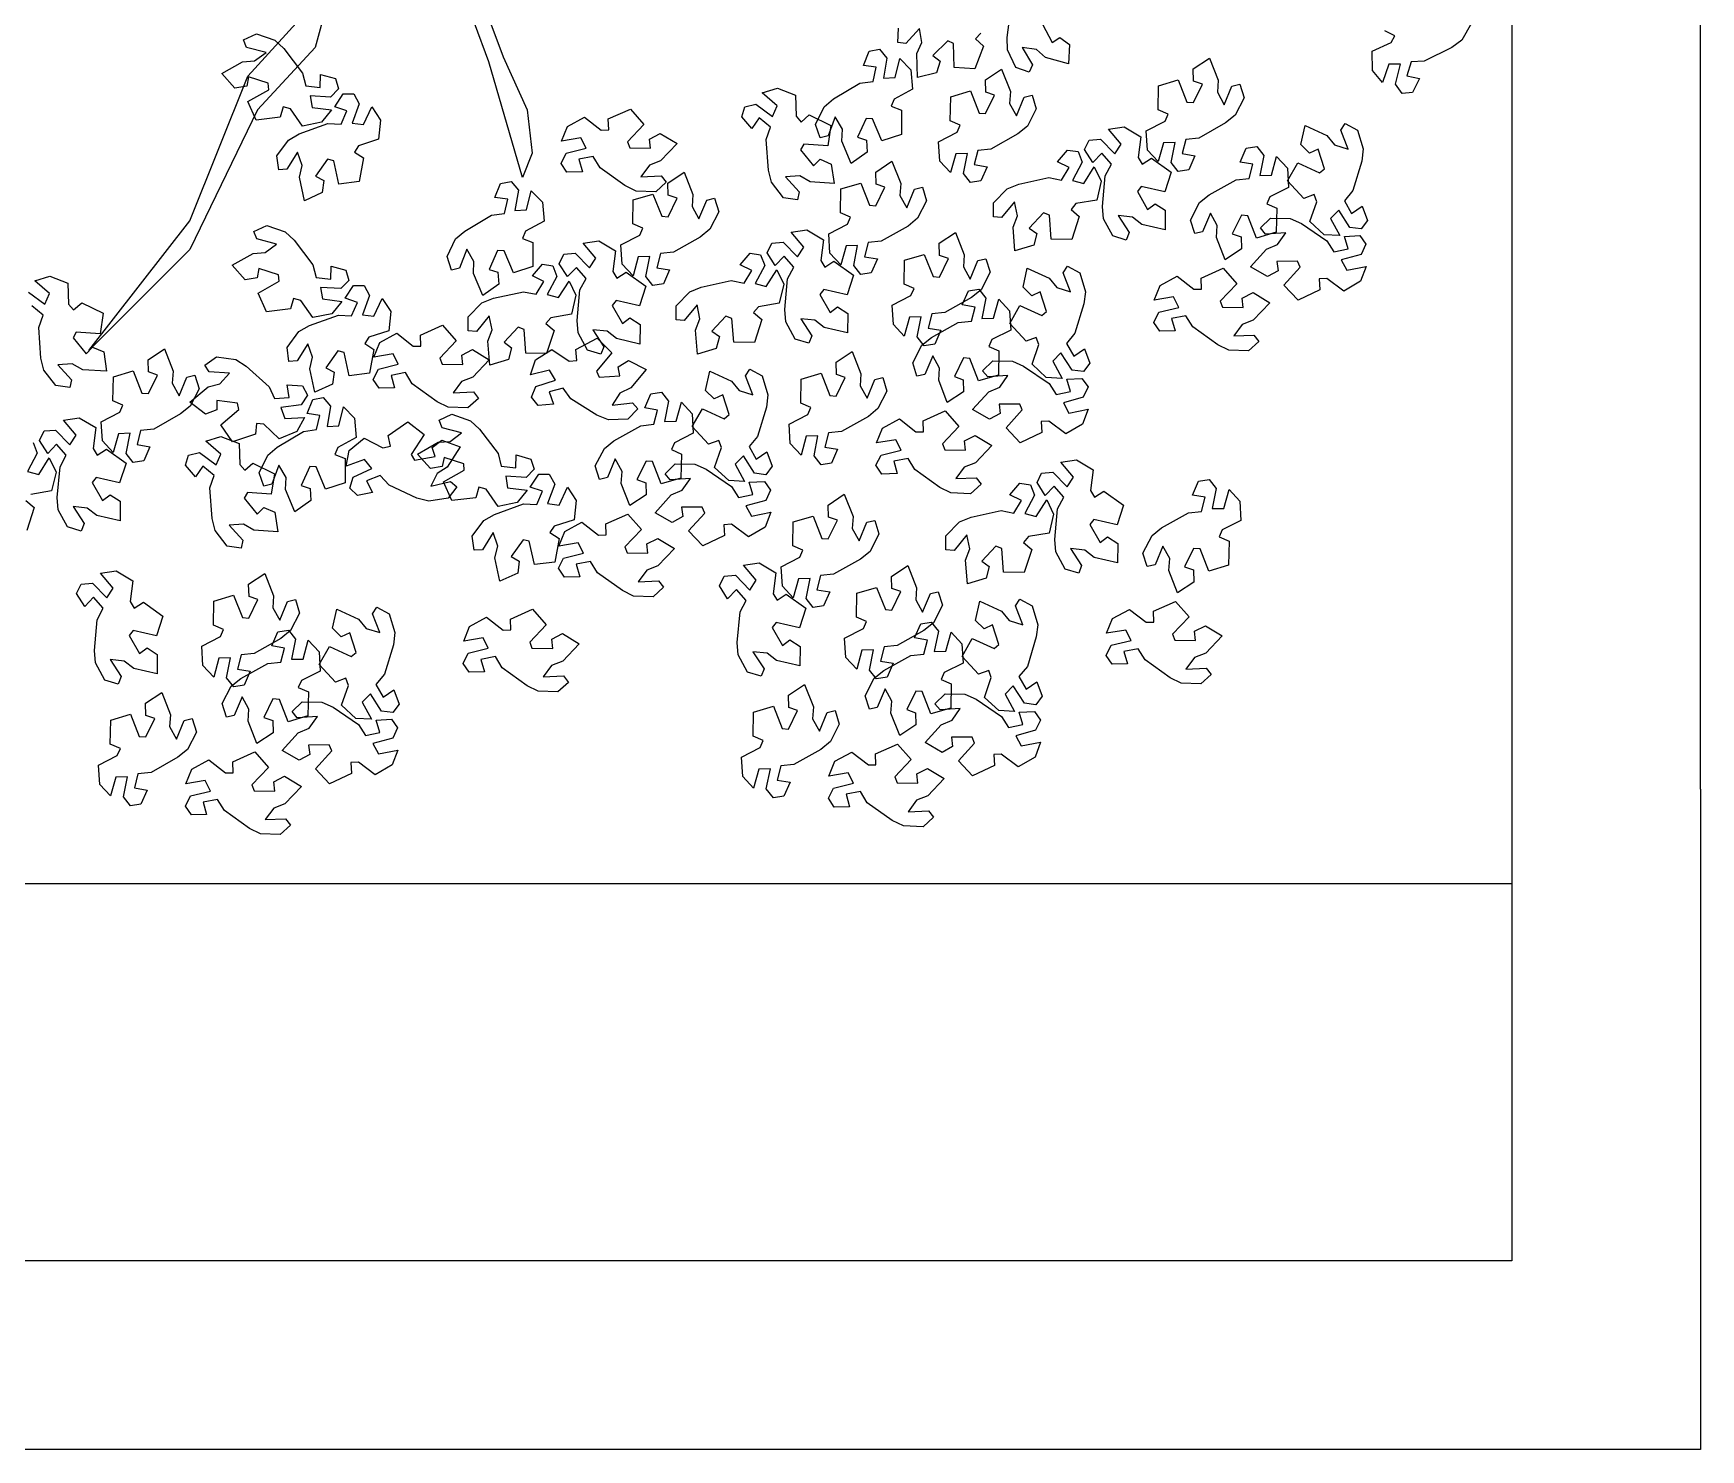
# Model space of a CAD drawing. Header units: millimetres. Extents: x 2004 to 9033, y -135 to 5682.
# Drawn here: x 3002.3 to 3267.3, y 4477.3 to 4702.5 of the extents above; entities that cross this region are included whole.
import ezdxf

# ---------------------------------------------------------------- set-up
doc = ezdxf.new("R2010")
doc.units = ezdxf.units.MM
doc.layers.add('alberi', color=74, linetype='Continuous')

msp = doc.modelspace()

# ---------------------------------------------------------------- linework, layer by layer
for p, q in [((3237.34, 4882.31), (3237.34, 4582.31)), ((3267.34, 4582.31), (3267.34, 4882.31)), ((2887.34, 4567.31), (3237.34, 4567.31))]:
    msp.add_line(p, q)
for points in [[(3237.34, 4582.31), (3237.34, 4507.31), (2887.34, 4507.31), (2887.34, 4882.31)], [(3267.34, 4582.31), (3267.34, 4477.31), (2857.34, 4477.31), (2857.34, 4567.31)]]:
    msp.add_lwpolyline(points)
at = {"layer": 'alberi', "color": 42}
for points in [[(3052.46, 4720.2), (3047.09, 4700.29), (3037.9, 4690.34), (3027.17, 4668.14), (3011.08, 4652.07), (3027.17, 4672.73), (3036.37, 4695.7), (3044.03, 4704.12), (3047.09, 4713.31)], [(3067.78, 4718.67), (3074.67, 4704.89), (3076.97, 4698.76), (3080.8, 4690.34), (3081.57, 4683.45), (3080.04, 4679.62), (3074.67, 4698), (3072.38, 4704.12), (3064.71, 4712.54), (3062.42, 4717.9)]]:
    msp.add_lwpolyline(points, dxfattribs=at)
at = {"layer": 'alberi'}
for points in [[(3162.73, 4703.98), (3164.22, 4701.04), (3165.45, 4701.87), (3167.02, 4700.76), (3166.83, 4697.65), (3163.17, 4698.69), (3161.73, 4699.96), (3159.49, 4700.29), (3161.11, 4697.51), (3160.59, 4696.33), (3158.47, 4697.1), (3157.12, 4699.92), (3157.07, 4701.88), (3157.74, 4706.72)], [(3152.89, 4702.53), (3152.05, 4701.65), (3153.32, 4700.46), (3153.32, 4700.46), (3151.95, 4696.89), (3148.68, 4697.09), (3148.58, 4700.89), (3147.64, 4701.31), (3145.28, 4699.02), (3146.44, 4698.09), (3145.84, 4696.26), (3142.82, 4695.51), (3142.73, 4699.32), (3143.5, 4701.06), (3143.15, 4703.31), (3140.98, 4700.93), (3139.7, 4701.08), (3139.81, 4703.33)], [(3230.91, 4704.13), (3229.35, 4701.43), (3227.76, 4700.28), (3223.39, 4698.1), (3221.3, 4697.98), (3220.62, 4695.75), (3222.63, 4695.32), (3221.54, 4693.14), (3219.87, 4692.96), (3218.81, 4694.43), (3218.81, 4694.43), (3219.6, 4697.6), (3217.75, 4697.64), (3216.78, 4694.68), (3215.15, 4696.6), (3215.11, 4699.69), (3218.16, 4701.05), (3218.71, 4702.14), (3217.15, 4702.9)], [(3001.48, 4661.37), (3004.11, 4659.43), (3004.85, 4661.13), (3002.48, 4663.16), (3004.88, 4663.93), (3007.75, 4662.79), (3007.85, 4659.45), (3008.65, 4658.54), (3009.95, 4659.69), (3009.95, 4659.69), (3013.38, 4658), (3012.88, 4654.76), (3009.08, 4655.01), (3008.58, 4654.11), (3010.65, 4651.55), (3011.68, 4652.62), (3013.45, 4651.86), (3013.92, 4648.78), (3010.12, 4649.03), (3008.45, 4649.97), (3006.18, 4649.83), (3008.35, 4647.44), (3008.08, 4646.18), (3005.85, 4646.5), (3003.95, 4648.97), (3003.48, 4650.87), (3003.13, 4655.74), (3003.81, 4657.72), (3002.01, 4659.2)], [(3002.22, 4637.44), (3002.88, 4635.75), (3002.88, 4635.75), (3001.33, 4632.87), (3003.12, 4632.38), (3004.79, 4635.01), (3005.89, 4632.75), (3005.17, 4629.75), (3001.88, 4629.18)], [(3001.09, 4628.25), (3002.41, 4627.13), (3002.41, 4627.13), (3001.23, 4623.49)]]:
    msp.add_lwpolyline(points, dxfattribs=at)
for points in [[(3037.72, 4702.45), (3040.67, 4701.43), (3042.1, 4700.09), (3045.06, 4696.2), (3045.57, 4694.17), (3047.89, 4693.92), (3047.94, 4695.98), (3050.28, 4695.32), (3050.78, 4693.71), (3049.53, 4692.39), (3049.53, 4692.39), (3046.26, 4692.58), (3046.58, 4690.75), (3049.67, 4690.35), (3048.08, 4688.39), (3045.06, 4687.78), (3043.15, 4690.52), (3041.98, 4690.85), (3041.52, 4689.17), (3041.52, 4689.17), (3037.71, 4688.71), (3036.36, 4691.69), (3039.68, 4693.56), (3039.61, 4694.58), (3036.47, 4695.59), (3036.19, 4694.14), (3034.3, 4693.81), (3032.23, 4696.13), (3035.54, 4697.99), (3037.45, 4698.13), (3039.27, 4699.48), (3036.15, 4700.29), (3035.68, 4701.49)], [(3126.64, 4688.02), (3127.99, 4690.83), (3129.48, 4692.1), (3133.69, 4694.6), (3135.76, 4694.88), (3136.27, 4697.15), (3134.23, 4697.43), (3135.15, 4699.68), (3136.81, 4699.99), (3137.97, 4698.6), (3137.97, 4698.6), (3137.42, 4695.38), (3139.27, 4695.48), (3140.02, 4698.51), (3141.78, 4696.71), (3142.06, 4693.64), (3139.11, 4692.05), (3138.65, 4690.92), (3140.27, 4690.28), (3140.27, 4690.28), (3140.3, 4686.45), (3137.18, 4685.44), (3135.7, 4688.95), (3134.67, 4689), (3133.31, 4686), (3134.73, 4685.55), (3134.84, 4683.63), (3132.3, 4681.84), (3130.82, 4685.35), (3130.91, 4687.26), (3129.76, 4689.22), (3128.61, 4686.21), (3127.36, 4685.88)], [(3194.76, 4692.28), (3193.33, 4689.5), (3191.81, 4688.27), (3187.55, 4685.87), (3185.47, 4685.65), (3184.9, 4683.39), (3186.93, 4683.06), (3185.95, 4680.83), (3184.29, 4680.56), (3183.16, 4681.98), (3183.16, 4681.98), (3183.8, 4685.19), (3181.95, 4685.13), (3181.12, 4682.12), (3179.4, 4683.96), (3179.21, 4687.04), (3182.19, 4688.56), (3182.67, 4689.67), (3181.08, 4690.36), (3181.08, 4690.36), (3181.14, 4694.19), (3184.28, 4695.11), (3185.68, 4691.57), (3186.7, 4691.5), (3188.14, 4694.46), (3186.73, 4694.94), (3186.66, 4696.87), (3189.25, 4698.6), (3190.64, 4695.05), (3190.51, 4693.15), (3191.6, 4691.16), (3192.83, 4694.14), (3194.09, 4694.43)], [(3161.72, 4690.53), (3160.3, 4687.75), (3158.78, 4686.52), (3154.51, 4684.12), (3152.44, 4683.89), (3151.86, 4681.64), (3153.89, 4681.3), (3152.92, 4679.07), (3151.26, 4678.81), (3150.13, 4680.23), (3150.13, 4680.23), (3150.76, 4683.44), (3148.91, 4683.38), (3148.08, 4680.37), (3146.37, 4682.21), (3146.17, 4685.29), (3149.15, 4686.81), (3149.64, 4687.92), (3148.04, 4688.61), (3148.04, 4688.61), (3148.11, 4692.43), (3151.25, 4693.36), (3152.64, 4689.82), (3153.66, 4689.75), (3155.1, 4692.71), (3153.7, 4693.19), (3153.63, 4695.11), (3156.21, 4696.84), (3157.61, 4693.3), (3157.47, 4691.39), (3158.57, 4689.4), (3159.8, 4692.38), (3161.05, 4692.68)], [(3040.96, 4683.05), (3042.81, 4685.55), (3044.52, 4686.52), (3049.11, 4688.19), (3051.2, 4688.07), (3052.13, 4690.21), (3050.18, 4690.86), (3051.51, 4692.91), (3053.2, 4692.9), (3054.08, 4691.31), (3054.08, 4691.31), (3052.93, 4688.25), (3054.76, 4688.01), (3056.07, 4690.84), (3057.46, 4688.74), (3057.15, 4685.67), (3053.97, 4684.66), (3053.3, 4683.64), (3054.77, 4682.71), (3054.77, 4682.71), (3054.08, 4678.94), (3050.83, 4678.54), (3050.03, 4682.26), (3049.03, 4682.5), (3047.13, 4679.81), (3048.44, 4679.11), (3048.19, 4677.2), (3045.36, 4675.91), (3044.56, 4679.64), (3045.01, 4681.5), (3044.25, 4683.64), (3042.55, 4680.9), (3041.27, 4680.81)], [(3121.52, 4676.37), (3119.62, 4678.84), (3119.15, 4680.75), (3118.8, 4685.62), (3119.48, 4687.6), (3117.68, 4689.08), (3116.52, 4687.38), (3114.92, 4689.22), (3115.38, 4690.83), (3117.15, 4691.25), (3117.15, 4691.25), (3119.78, 4689.31), (3120.52, 4691.01), (3118.15, 4693.04), (3120.55, 4693.81), (3123.42, 4692.67), (3123.52, 4689.33), (3124.32, 4688.41), (3125.62, 4689.57), (3125.62, 4689.57), (3129.06, 4687.87), (3128.56, 4684.64), (3124.75, 4684.89), (3124.25, 4683.99), (3126.32, 4681.43), (3127.36, 4682.49), (3129.12, 4681.74), (3129.59, 4678.66), (3125.79, 4678.91), (3124.12, 4679.85), (3121.86, 4679.7), (3124.02, 4677.32), (3123.76, 4676.06)], [(3101.21, 4677.33), (3098.1, 4677.44), (3096.33, 4678.3), (3092.36, 4681.15), (3091.28, 4682.93), (3088.99, 4682.5), (3089.55, 4680.52), (3087.11, 4680.46), (3086.17, 4681.85), (3086.98, 4683.47), (3086.98, 4683.47), (3090.15, 4684.26), (3089.31, 4685.91), (3086.24, 4685.39), (3087.18, 4687.72), (3089.89, 4689.2), (3092.52, 4687.14), (3093.74, 4687.17), (3093.68, 4688.91), (3093.68, 4688.91), (3097.18, 4690.47), (3099.35, 4688.02), (3096.73, 4685.25), (3097.1, 4684.3), (3100.39, 4684.25), (3100.23, 4685.72), (3101.94, 4686.6), (3104.61, 4684.99), (3101.99, 4682.23), (3100.2, 4681.54), (3098.86, 4679.71), (3102.08, 4679.86), (3102.88, 4678.84)], [(3173.87, 4670.3), (3172.39, 4673.04), (3172.23, 4675), (3172.67, 4679.87), (3173.66, 4681.71), (3172.12, 4683.46), (3170.69, 4681.97), (3169.41, 4684.04), (3170.13, 4685.56), (3171.94, 4685.69), (3171.94, 4685.69), (3174.23, 4683.35), (3175.22, 4684.91), (3173.21, 4687.29), (3175.7, 4687.67), (3178.35, 4686.09), (3177.92, 4682.77), (3178.56, 4681.74), (3180.03, 4682.67), (3180.03, 4682.67), (3183.15, 4680.45), (3182.14, 4677.33), (3178.42, 4678.19), (3177.79, 4677.38), (3179.42, 4674.52), (3180.61, 4675.41), (3182.23, 4674.38), (3182.2, 4671.27), (3178.49, 4672.12), (3176.99, 4673.31), (3174.73, 4673.54), (3176.49, 4670.84), (3176.03, 4669.63)], [(3212.81, 4687.12), (3213.7, 4684.14), (3213.46, 4682.19), (3212.04, 4677.51), (3210.7, 4675.91), (3211.85, 4673.88), (3213.54, 4675.05), (3214.38, 4672.77), (3213.37, 4671.42), (3211.57, 4671.67), (3211.57, 4671.67), (3209.8, 4674.42), (3208.51, 4673.1), (3209.99, 4670.35), (3207.48, 4670.5), (3205.21, 4672.58), (3206.31, 4675.74), (3205.89, 4676.88), (3204.26, 4676.27), (3204.26, 4676.27), (3201.66, 4679.08), (3203.28, 4681.92), (3206.74, 4680.33), (3207.53, 4680.99), (3206.52, 4684.12), (3205.17, 4683.49), (3203.79, 4684.83), (3204.46, 4687.87), (3207.91, 4686.28), (3209.14, 4684.81), (3211.31, 4684.13), (3210.13, 4687.13), (3210.83, 4688.21)], [(3154.92, 4675.58), (3157.1, 4677.82), (3158.92, 4678.55), (3163.69, 4679.59), (3165.75, 4679.19), (3166.96, 4681.18), (3165.11, 4682.1), (3166.7, 4683.94), (3168.37, 4683.71), (3169.03, 4682.02), (3169.03, 4682.02), (3167.48, 4679.14), (3169.27, 4678.65), (3170.94, 4681.28), (3172.04, 4679.02), (3171.32, 4676.02), (3168.03, 4675.44), (3167.24, 4674.52), (3168.56, 4673.4), (3168.56, 4673.4), (3167.37, 4669.76), (3164.1, 4669.79), (3163.81, 4673.59), (3162.85, 4673.96), (3160.61, 4671.55), (3161.81, 4670.68), (3161.31, 4668.82), (3158.33, 4667.92), (3158.04, 4671.72), (3158.73, 4673.5), (3158.27, 4675.73), (3156.21, 4673.24), (3154.93, 4673.33)], [(3186.26, 4672.84), (3187.69, 4675.61), (3189.22, 4676.84), (3193.49, 4679.22), (3195.56, 4679.44), (3196.14, 4681.7), (3194.11, 4682.03), (3195.1, 4684.26), (3196.76, 4684.52), (3197.89, 4683.1), (3197.89, 4683.1), (3197.24, 4679.89), (3199.09, 4679.95), (3199.93, 4682.95), (3201.64, 4681.1), (3201.82, 4678.02), (3198.84, 4676.52), (3198.35, 4675.41), (3199.94, 4674.71), (3199.94, 4674.71), (3199.86, 4670.88), (3196.72, 4669.97), (3195.34, 4673.52), (3194.32, 4673.59), (3192.87, 4670.63), (3194.27, 4670.15), (3194.33, 4668.23), (3191.74, 4666.5), (3190.36, 4670.05), (3190.5, 4671.96), (3189.41, 4673.95), (3188.17, 4670.98), (3186.92, 4670.69)], [(3144.28, 4675.89), (3142.86, 4673.11), (3141.33, 4671.88), (3137.07, 4669.48), (3135, 4669.26), (3134.42, 4667), (3136.45, 4666.67), (3135.48, 4664.43), (3133.82, 4664.17), (3132.69, 4665.59), (3132.69, 4665.59), (3133.32, 4668.8), (3131.47, 4668.74), (3130.64, 4665.73), (3128.92, 4667.57), (3128.73, 4670.65), (3131.71, 4672.17), (3132.2, 4673.28), (3130.6, 4673.97), (3130.6, 4673.97), (3130.66, 4677.8), (3133.81, 4678.72), (3135.2, 4675.18), (3136.22, 4675.11), (3137.66, 4678.07), (3136.26, 4678.55), (3136.19, 4680.47), (3138.77, 4682.21), (3140.16, 4678.66), (3140.03, 4676.75), (3141.13, 4674.77), (3142.36, 4677.74), (3143.61, 4678.04)], [(3068.05, 4667.01), (3069.4, 4669.82), (3070.89, 4671.09), (3075.09, 4673.59), (3077.16, 4673.87), (3077.68, 4676.14), (3075.64, 4676.42), (3076.56, 4678.67), (3078.22, 4678.98), (3079.38, 4677.59), (3079.38, 4677.59), (3078.83, 4674.37), (3080.68, 4674.47), (3081.43, 4677.5), (3083.19, 4675.7), (3083.46, 4672.63), (3080.52, 4671.04), (3080.06, 4669.91), (3081.67, 4669.27), (3081.67, 4669.27), (3081.7, 4665.44), (3078.59, 4664.43), (3077.1, 4667.94), (3076.08, 4667.99), (3074.72, 4664.99), (3076.13, 4664.54), (3076.25, 4662.62), (3073.71, 4660.83), (3072.23, 4664.34), (3072.31, 4666.25), (3071.17, 4668.21), (3070.01, 4665.2), (3068.77, 4664.87)], [(3111.24, 4674.13), (3109.82, 4671.36), (3108.3, 4670.12), (3104.04, 4667.73), (3101.96, 4667.5), (3101.39, 4665.24), (3103.42, 4664.91), (3102.44, 4662.68), (3100.78, 4662.42), (3099.65, 4663.84), (3099.65, 4663.84), (3100.28, 4667.04), (3098.43, 4666.98), (3097.61, 4663.98), (3095.89, 4665.82), (3095.69, 4668.9), (3098.67, 4670.41), (3099.16, 4671.53), (3097.56, 4672.21), (3097.56, 4672.21), (3097.63, 4676.04), (3100.77, 4676.97), (3102.17, 4673.43), (3103.19, 4673.36), (3104.62, 4676.32), (3103.22, 4676.8), (3103.15, 4678.72), (3105.74, 4680.45), (3107.13, 4676.91), (3107, 4675), (3108.09, 4673.01), (3109.32, 4675.99), (3110.58, 4676.29)], [(3039.37, 4671.99), (3042.32, 4670.96), (3043.75, 4669.62), (3046.71, 4665.73), (3047.22, 4663.71), (3049.54, 4663.45), (3049.59, 4665.51), (3051.93, 4664.85), (3052.42, 4663.24), (3051.17, 4661.93), (3051.17, 4661.93), (3047.91, 4662.11), (3048.22, 4660.29), (3051.32, 4659.88), (3049.73, 4657.93), (3046.71, 4657.31), (3044.79, 4660.05), (3043.62, 4660.38), (3043.16, 4658.7), (3043.16, 4658.7), (3039.36, 4658.24), (3038.01, 4661.22), (3041.33, 4663.09), (3041.26, 4664.12), (3038.12, 4665.13), (3037.84, 4663.67), (3035.95, 4663.34), (3033.87, 4665.66), (3037.19, 4667.53), (3039.1, 4667.66), (3040.92, 4669.02), (3037.8, 4669.82), (3037.33, 4671.03)], [(3123.4, 4653.91), (3121.91, 4656.65), (3121.76, 4658.61), (3122.19, 4663.48), (3123.18, 4665.32), (3121.64, 4667.07), (3120.22, 4665.58), (3118.93, 4667.64), (3119.65, 4669.17), (3121.46, 4669.3), (3121.46, 4669.3), (3123.75, 4666.96), (3124.75, 4668.52), (3122.73, 4670.9), (3125.23, 4671.27), (3127.87, 4669.69), (3127.44, 4666.38), (3128.08, 4665.35), (3129.55, 4666.28), (3129.55, 4666.28), (3132.67, 4664.06), (3131.66, 4660.94), (3127.95, 4661.8), (3127.31, 4660.99), (3128.94, 4658.13), (3130.13, 4659.02), (3131.76, 4657.99), (3131.72, 4654.88), (3128.01, 4655.73), (3126.52, 4656.92), (3124.26, 4657.14), (3126.02, 4654.44), (3125.55, 4653.24)], [(3154.38, 4664.54), (3152.95, 4661.76), (3151.43, 4660.53), (3147.17, 4658.13), (3145.09, 4657.91), (3144.52, 4655.65), (3146.55, 4655.32), (3145.57, 4653.09), (3143.91, 4652.82), (3142.78, 4654.24), (3142.78, 4654.24), (3143.41, 4657.45), (3141.56, 4657.39), (3140.74, 4654.38), (3139.02, 4656.23), (3138.82, 4659.3), (3141.8, 4660.82), (3142.29, 4661.93), (3140.7, 4662.62), (3140.7, 4662.62), (3140.76, 4666.45), (3143.9, 4667.38), (3145.3, 4663.83), (3146.32, 4663.76), (3147.75, 4666.72), (3146.35, 4667.2), (3146.28, 4669.13), (3148.87, 4670.86), (3150.26, 4667.31), (3150.13, 4665.41), (3151.22, 4663.42), (3152.45, 4666.4), (3153.71, 4666.69)], [(3198.97, 4673.13), (3202.09, 4673.1), (3203.87, 4672.28), (3207.92, 4669.54), (3209.05, 4667.78), (3211.32, 4668.27), (3210.71, 4670.24), (3213.15, 4670.36), (3214.13, 4668.99), (3213.36, 4667.34), (3213.36, 4667.34), (3210.2, 4666.48), (3211.08, 4664.85), (3214.14, 4665.45), (3213.26, 4663.09), (3210.59, 4661.54), (3207.9, 4663.54), (3206.69, 4663.48), (3206.79, 4661.74), (3206.79, 4661.74), (3203.33, 4660.09), (3201.1, 4662.49), (3203.65, 4665.32), (3203.26, 4666.27), (3199.97, 4666.23), (3200.16, 4664.76), (3198.47, 4663.85), (3195.77, 4665.39), (3198.32, 4668.21), (3200.09, 4668.94), (3201.38, 4670.81), (3198.17, 4670.58), (3197.34, 4671.58)], [(3090.36, 4652.16), (3088.88, 4654.9), (3088.72, 4656.85), (3089.15, 4661.72), (3090.14, 4663.56), (3088.6, 4665.31), (3087.18, 4663.83), (3085.89, 4665.89), (3086.61, 4667.41), (3088.42, 4667.54), (3088.42, 4667.54), (3090.71, 4665.21), (3091.71, 4666.77), (3089.7, 4669.15), (3092.19, 4669.52), (3094.84, 4667.94), (3094.4, 4664.63), (3095.05, 4663.6), (3096.51, 4664.52), (3096.51, 4664.52), (3099.64, 4662.31), (3098.62, 4659.19), (3094.91, 4660.04), (3094.28, 4659.24), (3095.91, 4656.38), (3097.1, 4657.27), (3098.72, 4656.24), (3098.69, 4653.12), (3094.98, 4653.98), (3093.48, 4655.17), (3091.22, 4655.39), (3092.98, 4652.69), (3092.51, 4651.49)], [(3071.41, 4657.44), (3073.59, 4659.67), (3075.4, 4660.41), (3080.18, 4661.44), (3082.23, 4661.05), (3083.44, 4663.04), (3081.6, 4663.95), (3083.19, 4665.8), (3084.85, 4665.57), (3085.52, 4663.88), (3085.52, 4663.88), (3083.97, 4661), (3085.76, 4660.51), (3087.43, 4663.14), (3088.53, 4660.87), (3087.81, 4657.87), (3084.52, 4657.3), (3083.73, 4656.38), (3085.05, 4655.25), (3085.05, 4655.25), (3083.86, 4651.61), (3080.59, 4651.65), (3080.29, 4655.45), (3079.34, 4655.82), (3077.1, 4653.4), (3078.29, 4652.53), (3077.8, 4650.68), (3074.82, 4649.78), (3074.53, 4653.58), (3075.22, 4655.36), (3074.75, 4657.58), (3072.7, 4655.1), (3071.42, 4655.19)], [(3104.44, 4659.19), (3106.62, 4661.43), (3108.44, 4662.16), (3113.22, 4663.2), (3115.27, 4662.8), (3116.48, 4664.79), (3114.64, 4665.71), (3116.22, 4667.55), (3117.89, 4667.32), (3118.55, 4665.63), (3118.55, 4665.63), (3117, 4662.75), (3118.79, 4662.26), (3120.46, 4664.89), (3121.57, 4662.63), (3120.85, 4659.63), (3117.55, 4659.05), (3116.76, 4658.13), (3118.08, 4657.01), (3118.08, 4657.01), (3116.9, 4653.37), (3113.62, 4653.4), (3113.33, 4657.2), (3112.37, 4657.57), (3110.13, 4655.16), (3111.33, 4654.29), (3110.83, 4652.43), (3107.85, 4651.53), (3107.56, 4655.33), (3108.25, 4657.11), (3107.79, 4659.34), (3105.74, 4656.85), (3104.45, 4656.94)], [(3168.64, 4664.43), (3169.53, 4661.44), (3169.29, 4659.5), (3167.87, 4654.82), (3166.53, 4653.22), (3167.68, 4651.19), (3169.37, 4652.36), (3170.21, 4650.07), (3169.2, 4648.73), (3167.4, 4648.97), (3167.4, 4648.97), (3165.64, 4651.72), (3164.34, 4650.4), (3165.83, 4647.66), (3163.31, 4647.8), (3161.04, 4649.89), (3162.14, 4653.04), (3161.72, 4654.18), (3160.1, 4653.57), (3160.1, 4653.57), (3157.49, 4656.38), (3159.12, 4659.22), (3162.58, 4657.63), (3163.36, 4658.29), (3162.35, 4661.42), (3161, 4660.8), (3159.62, 4662.14), (3160.29, 4665.18), (3163.75, 4663.58), (3164.97, 4662.11), (3167.14, 4661.44), (3165.97, 4664.44), (3166.67, 4665.52)], [(3195.45, 4652.02), (3192.33, 4652.13), (3190.57, 4652.99), (3186.59, 4655.84), (3185.51, 4657.62), (3183.22, 4657.19), (3183.78, 4655.21), (3181.34, 4655.15), (3180.4, 4656.54), (3181.21, 4658.16), (3181.21, 4658.16), (3184.38, 4658.95), (3183.55, 4660.6), (3180.47, 4660.08), (3181.42, 4662.41), (3184.12, 4663.89), (3186.76, 4661.83), (3187.97, 4661.86), (3187.92, 4663.6), (3187.92, 4663.6), (3191.41, 4665.16), (3193.58, 4662.71), (3190.96, 4659.94), (3191.33, 4658.99), (3194.62, 4658.94), (3194.47, 4660.42), (3196.18, 4661.29), (3198.84, 4659.68), (3196.22, 4656.92), (3194.43, 4656.23), (3193.1, 4654.4), (3196.31, 4654.55), (3197.11, 4653.53)], [(3042.6, 4652.58), (3044.46, 4655.09), (3046.17, 4656.05), (3050.76, 4657.72), (3052.85, 4657.6), (3053.78, 4659.74), (3051.83, 4660.4), (3053.16, 4662.44), (3054.84, 4662.43), (3055.73, 4660.85), (3055.73, 4660.85), (3054.58, 4657.78), (3056.41, 4657.54), (3057.72, 4660.37), (3059.11, 4658.27), (3058.8, 4655.2), (3055.62, 4654.2), (3054.95, 4653.18), (3056.41, 4652.24), (3056.41, 4652.24), (3055.72, 4648.47), (3052.47, 4648.07), (3051.68, 4651.79), (3050.68, 4652.03), (3048.78, 4649.34), (3050.08, 4648.64), (3049.84, 4646.73), (3047.01, 4645.45), (3046.21, 4649.17), (3046.65, 4651.03), (3045.9, 4653.17), (3044.2, 4650.43), (3042.91, 4650.35)], [(3142.09, 4650.15), (3143.52, 4652.92), (3145.05, 4654.14), (3149.32, 4656.53), (3151.4, 4656.74), (3151.98, 4659), (3149.95, 4659.34), (3150.93, 4661.57), (3152.59, 4661.83), (3153.72, 4660.4), (3153.72, 4660.4), (3153.07, 4657.2), (3154.92, 4657.25), (3155.76, 4660.25), (3157.47, 4658.41), (3157.66, 4655.33), (3154.67, 4653.82), (3154.18, 4652.71), (3155.78, 4652.02), (3155.78, 4652.02), (3155.7, 4648.19), (3152.55, 4647.27), (3151.17, 4650.82), (3150.15, 4650.9), (3148.7, 4647.94), (3150.1, 4647.45), (3150.17, 4645.53), (3147.57, 4643.81), (3146.2, 4647.36), (3146.34, 4649.26), (3145.25, 4651.25), (3144.01, 4648.28), (3142.75, 4647.99)], [(3071.36, 4642.96), (3068.24, 4643.07), (3066.48, 4643.93), (3062.5, 4646.78), (3061.42, 4648.57), (3059.13, 4648.13), (3059.69, 4646.15), (3057.25, 4646.09), (3056.31, 4647.48), (3057.12, 4649.11), (3057.12, 4649.11), (3060.29, 4649.89), (3059.46, 4651.54), (3056.38, 4651.02), (3057.33, 4653.35), (3060.03, 4654.83), (3062.66, 4652.78), (3063.88, 4652.8), (3063.83, 4654.54), (3063.83, 4654.54), (3067.32, 4656.1), (3069.49, 4653.65), (3066.87, 4650.89), (3067.24, 4649.93), (3070.53, 4649.88), (3070.38, 4651.36), (3072.09, 4652.23), (3074.75, 4650.62), (3072.13, 4647.86), (3070.34, 4647.18), (3069.01, 4645.34), (3072.22, 4645.49), (3073.02, 4644.48)], [(3028.61, 4646.01), (3027.18, 4643.23), (3025.66, 4642), (3021.4, 4639.6), (3019.32, 4639.38), (3018.75, 4637.12), (3020.78, 4636.79), (3019.81, 4634.56), (3018.14, 4634.29), (3017.01, 4635.71), (3017.01, 4635.71), (3017.65, 4638.92), (3015.8, 4638.86), (3014.97, 4635.85), (3013.25, 4637.7), (3013.06, 4640.77), (3016.04, 4642.29), (3016.52, 4643.4), (3014.93, 4644.09), (3014.93, 4644.09), (3014.99, 4647.92), (3018.13, 4648.85), (3019.53, 4645.3), (3020.55, 4645.23), (3021.99, 4648.19), (3020.58, 4648.68), (3020.52, 4650.6), (3023.1, 4652.33), (3024.49, 4648.78), (3024.36, 4646.88), (3025.45, 4644.89), (3026.68, 4647.87), (3027.94, 4648.16)], [(3096.8, 4641.19), (3093.69, 4641.09), (3091.87, 4641.83), (3087.71, 4644.4), (3086.51, 4646.11), (3084.26, 4645.52), (3084.95, 4643.58), (3082.52, 4643.36), (3081.49, 4644.68), (3082.18, 4646.36), (3082.18, 4646.36), (3085.3, 4647.36), (3084.35, 4648.95), (3081.32, 4648.22), (3082.1, 4650.61), (3084.7, 4652.27), (3087.47, 4650.4), (3088.68, 4650.51), (3088.51, 4652.24), (3088.51, 4652.24), (3091.89, 4654.03), (3094.22, 4651.73), (3091.8, 4648.79), (3092.23, 4647.87), (3095.52, 4648.04), (3095.26, 4649.5), (3096.91, 4650.49), (3099.67, 4649.06), (3097.24, 4646.13), (3095.51, 4645.33), (3094.3, 4643.41), (3097.5, 4643.77), (3098.36, 4642.82)], [(3031.37, 4651.09), (3034.45, 4650.64), (3036.11, 4649.6), (3039.75, 4646.33), (3040.63, 4644.44), (3042.96, 4644.62), (3042.62, 4646.65), (3045.04, 4646.45), (3045.83, 4644.96), (3044.85, 4643.43), (3044.85, 4643.43), (3041.61, 4643), (3042.26, 4641.27), (3045.37, 4641.45), (3044.18, 4639.23), (3041.33, 4638.06), (3038.93, 4640.39), (3037.72, 4640.49), (3037.59, 4638.76), (3037.59, 4638.76), (3033.94, 4637.59), (3032.05, 4640.26), (3034.96, 4642.73), (3034.7, 4643.72), (3031.43, 4644.12), (3031.42, 4642.64), (3029.63, 4641.96), (3027.16, 4643.85), (3030.06, 4646.3), (3031.91, 4646.79), (3033.44, 4648.47), (3030.23, 4648.68), (3029.54, 4649.77)], [(3137.97, 4645.63), (3136.55, 4642.85), (3135.02, 4641.62), (3130.76, 4639.22), (3128.69, 4638.99), (3128.11, 4636.74), (3130.14, 4636.4), (3129.17, 4634.17), (3127.51, 4633.91), (3126.38, 4635.33), (3126.38, 4635.33), (3127.01, 4638.54), (3125.16, 4638.48), (3124.33, 4635.47), (3122.61, 4637.31), (3122.42, 4640.39), (3125.4, 4641.91), (3125.89, 4643.02), (3124.29, 4643.71), (3124.29, 4643.71), (3124.36, 4647.53), (3127.5, 4648.46), (3128.89, 4644.92), (3129.91, 4644.85), (3131.35, 4647.81), (3129.95, 4648.29), (3129.88, 4650.21), (3132.46, 4651.94), (3133.85, 4648.4), (3133.72, 4646.49), (3134.82, 4644.51), (3136.05, 4647.48), (3137.3, 4647.78)], [(3154.81, 4650.44), (3157.92, 4650.4), (3159.71, 4649.59), (3163.75, 4646.84), (3164.88, 4645.08), (3167.16, 4645.57), (3166.55, 4647.54), (3168.98, 4647.66), (3169.96, 4646.29), (3169.19, 4644.65), (3169.19, 4644.65), (3166.04, 4643.78), (3166.91, 4642.15), (3169.97, 4642.75), (3169.09, 4640.39), (3166.42, 4638.85), (3163.74, 4640.84), (3162.52, 4640.78), (3162.62, 4639.05), (3162.62, 4639.05), (3159.16, 4637.4), (3156.93, 4639.8), (3159.48, 4642.63), (3159.09, 4643.57), (3155.8, 4643.54), (3155.99, 4642.07), (3154.3, 4641.15), (3151.6, 4642.69), (3154.15, 4645.52), (3155.92, 4646.25), (3157.21, 4648.11), (3154, 4647.89), (3153.18, 4648.88)], [(3118.16, 4648.04), (3119.06, 4645.05), (3118.81, 4643.1), (3117.4, 4638.43), (3116.05, 4636.82), (3117.2, 4634.8), (3118.9, 4635.96), (3119.74, 4633.68), (3118.72, 4632.34), (3116.92, 4632.58), (3116.92, 4632.58), (3115.16, 4635.33), (3113.87, 4634.01), (3115.35, 4631.27), (3112.84, 4631.41), (3110.56, 4633.49), (3111.66, 4636.65), (3111.25, 4637.79), (3109.62, 4637.18), (3109.62, 4637.18), (3107.02, 4639.99), (3108.64, 4642.83), (3112.1, 4641.24), (3112.89, 4641.9), (3111.87, 4645.03), (3110.53, 4644.41), (3109.15, 4645.75), (3109.81, 4648.78), (3113.27, 4647.19), (3114.5, 4645.72), (3116.66, 4645.04), (3115.49, 4648.05), (3116.19, 4649.13)], [(3038.19, 4632.64), (3039.54, 4635.45), (3041.03, 4636.72), (3045.23, 4639.22), (3047.31, 4639.5), (3047.82, 4641.77), (3045.78, 4642.05), (3046.7, 4644.31), (3048.36, 4644.61), (3049.52, 4643.22), (3049.52, 4643.22), (3048.97, 4640), (3050.82, 4640.11), (3051.57, 4643.13), (3053.33, 4641.33), (3053.6, 4638.26), (3050.66, 4636.67), (3050.2, 4635.55), (3051.82, 4634.9), (3051.82, 4634.9), (3051.85, 4631.07), (3048.73, 4630.06), (3047.25, 4633.57), (3046.22, 4633.62), (3044.86, 4630.62), (3046.27, 4630.17), (3046.39, 4628.26), (3043.85, 4626.46), (3042.37, 4629.97), (3042.46, 4631.88), (3041.31, 4633.84), (3040.16, 4630.83), (3038.91, 4630.51)], [(3091.61, 4633.75), (3093.05, 4636.52), (3094.57, 4637.75), (3098.84, 4640.13), (3100.92, 4640.35), (3101.5, 4642.61), (3099.47, 4642.95), (3100.45, 4645.18), (3102.12, 4645.44), (3103.24, 4644.01), (3103.24, 4644.01), (3102.6, 4640.81), (3104.45, 4640.86), (3105.29, 4643.86), (3107, 4642.01), (3107.18, 4638.94), (3104.2, 4637.43), (3103.71, 4636.32), (3105.3, 4635.63), (3105.3, 4635.63), (3105.22, 4631.8), (3102.08, 4630.88), (3100.69, 4634.43), (3099.67, 4634.5), (3098.23, 4631.55), (3099.63, 4631.06), (3099.69, 4629.14), (3097.1, 4627.42), (3095.72, 4630.96), (3095.86, 4632.87), (3094.77, 4634.86), (3093.53, 4631.89), (3092.27, 4631.6)], [(3068.82, 4641.96), (3071.76, 4640.93), (3073.2, 4639.59), (3076.16, 4635.71), (3076.67, 4633.68), (3078.99, 4633.42), (3079.03, 4635.48), (3081.38, 4634.82), (3081.87, 4633.21), (3080.62, 4631.9), (3080.62, 4631.9), (3077.36, 4632.08), (3077.67, 4630.26), (3080.76, 4629.86), (3079.17, 4627.9), (3076.15, 4627.28), (3074.24, 4630.02), (3073.07, 4630.35), (3072.61, 4628.68), (3072.61, 4628.68), (3068.81, 4628.21), (3067.46, 4631.19), (3070.77, 4633.06), (3070.7, 4634.09), (3067.57, 4635.1), (3067.29, 4633.64), (3065.39, 4633.31), (3063.32, 4635.63), (3066.64, 4637.5), (3068.55, 4637.63), (3070.36, 4638.99), (3067.24, 4639.8), (3066.78, 4641)], [(3151.28, 4629.32), (3148.16, 4629.44), (3146.4, 4630.29), (3142.43, 4633.14), (3141.34, 4634.93), (3139.05, 4634.49), (3139.61, 4632.51), (3137.18, 4632.45), (3136.23, 4633.84), (3137.04, 4635.47), (3137.04, 4635.47), (3140.22, 4636.25), (3139.38, 4637.9), (3136.31, 4637.38), (3137.25, 4639.72), (3139.95, 4641.2), (3142.59, 4639.14), (3143.8, 4639.17), (3143.75, 4640.9), (3143.75, 4640.9), (3147.25, 4642.47), (3149.42, 4640.01), (3146.8, 4637.25), (3147.16, 4636.29), (3150.46, 4636.25), (3150.3, 4637.72), (3152.01, 4638.59), (3154.67, 4636.99), (3152.05, 4634.23), (3150.27, 4633.54), (3148.93, 4631.71), (3152.15, 4631.85), (3152.95, 4630.84)], [(3007.72, 4624.03), (3006.24, 4626.77), (3006.08, 4628.73), (3006.52, 4633.6), (3007.51, 4635.44), (3005.97, 4637.19), (3004.55, 4635.7), (3003.26, 4637.77), (3003.98, 4639.29), (3005.79, 4639.42), (3005.79, 4639.42), (3008.08, 4637.08), (3009.07, 4638.64), (3007.06, 4641.02), (3009.55, 4641.4), (3012.2, 4639.82), (3011.77, 4636.5), (3012.41, 4635.47), (3013.88, 4636.4), (3013.88, 4636.4), (3017, 4634.18), (3015.99, 4631.07), (3012.28, 4631.92), (3011.64, 4631.12), (3013.27, 4628.26), (3014.46, 4629.14), (3016.08, 4628.11), (3016.05, 4625), (3012.34, 4625.86), (3010.84, 4627.04), (3008.58, 4627.27), (3010.34, 4624.57), (3009.88, 4623.37)], [(3068.23, 4628.59), (3065.15, 4628.12), (3063.26, 4628.63), (3058.82, 4630.68), (3057.42, 4632.23), (3055.25, 4631.37), (3056.17, 4629.53), (3053.8, 4629.02), (3052.61, 4630.21), (3053.09, 4631.95), (3053.09, 4631.95), (3056.07, 4633.32), (3054.93, 4634.78), (3052.01, 4633.69), (3052.5, 4636.17), (3054.88, 4638.13), (3057.85, 4636.6), (3059.04, 4636.86), (3058.66, 4638.55), (3058.66, 4638.55), (3061.8, 4640.74), (3064.4, 4638.74), (3062.34, 4635.53), (3062.88, 4634.66), (3066.13, 4635.24), (3065.69, 4636.65), (3067.21, 4637.84), (3070.13, 4636.76), (3068.07, 4633.55), (3066.45, 4632.54), (3065.48, 4630.49), (3068.61, 4631.24), (3069.59, 4630.39)], [(3033.07, 4620.99), (3031.17, 4623.47), (3030.7, 4625.37), (3030.35, 4630.24), (3031.03, 4632.22), (3029.23, 4633.7), (3028.07, 4632.01), (3026.47, 4633.84), (3026.93, 4635.46), (3028.7, 4635.87), (3028.7, 4635.87), (3031.33, 4633.93), (3032.07, 4635.63), (3029.7, 4637.66), (3032.1, 4638.43), (3034.97, 4637.29), (3035.07, 4633.95), (3035.87, 4633.04), (3037.17, 4634.19), (3037.17, 4634.19), (3040.6, 4632.5), (3040.1, 4629.26), (3036.3, 4629.51), (3035.8, 4628.61), (3037.87, 4626.05), (3038.9, 4627.12), (3040.67, 4626.36), (3041.14, 4623.28), (3037.34, 4623.53), (3035.67, 4624.47), (3033.4, 4624.33), (3035.57, 4621.94), (3035.3, 4620.68)], [(3104.33, 4634.05), (3107.45, 4634.01), (3109.23, 4633.2), (3113.27, 4630.45), (3114.4, 4628.69), (3116.68, 4629.18), (3116.07, 4631.15), (3118.5, 4631.27), (3119.48, 4629.9), (3118.71, 4628.26), (3118.71, 4628.26), (3115.56, 4627.39), (3116.44, 4625.76), (3119.5, 4626.36), (3118.61, 4624), (3115.94, 4622.46), (3113.26, 4624.45), (3112.05, 4624.39), (3112.14, 4622.66), (3112.14, 4622.66), (3108.68, 4621.01), (3106.45, 4623.41), (3109.01, 4626.23), (3108.61, 4627.18), (3105.32, 4627.15), (3105.52, 4625.68), (3103.83, 4624.76), (3101.12, 4626.3), (3103.68, 4629.13), (3105.44, 4629.86), (3106.74, 4631.72), (3103.52, 4631.5), (3102.7, 4632.49)], [(3166.3, 4617.34), (3164.82, 4620.09), (3164.66, 4622.04), (3165.1, 4626.91), (3166.08, 4628.75), (3164.54, 4630.5), (3163.12, 4629.01), (3161.84, 4631.08), (3162.56, 4632.6), (3164.37, 4632.73), (3164.37, 4632.73), (3166.65, 4630.39), (3167.65, 4631.95), (3165.64, 4634.33), (3168.13, 4634.71), (3170.78, 4633.13), (3170.34, 4629.82), (3170.99, 4628.78), (3172.46, 4629.71), (3172.46, 4629.71), (3175.58, 4627.49), (3174.57, 4624.38), (3170.85, 4625.23), (3170.22, 4624.43), (3171.85, 4621.57), (3173.04, 4622.45), (3174.66, 4621.42), (3174.63, 4618.31), (3170.92, 4619.17), (3169.42, 4620.36), (3167.16, 4620.58), (3168.92, 4617.88), (3168.46, 4616.68)], [(3072.05, 4622.55), (3073.91, 4625.06), (3075.61, 4626.03), (3080.21, 4627.69), (3082.3, 4627.58), (3083.23, 4629.71), (3081.28, 4630.37), (3082.61, 4632.41), (3084.29, 4632.4), (3085.17, 4630.82), (3085.17, 4630.82), (3084.02, 4627.75), (3085.86, 4627.51), (3087.17, 4630.34), (3088.56, 4628.24), (3088.25, 4625.18), (3085.06, 4624.17), (3084.4, 4623.15), (3085.86, 4622.21), (3085.86, 4622.21), (3085.17, 4618.44), (3081.92, 4618.04), (3081.12, 4621.77), (3080.13, 4622), (3078.23, 4619.31), (3079.53, 4618.61), (3079.28, 4616.7), (3076.45, 4615.42), (3075.66, 4619.14), (3076.1, 4621), (3075.35, 4623.14), (3073.65, 4620.4), (3072.36, 4620.32)], [(3147.35, 4622.63), (3149.53, 4624.86), (3151.34, 4625.59), (3156.12, 4626.63), (3158.17, 4626.24), (3159.38, 4628.23), (3157.54, 4629.14), (3159.13, 4630.99), (3160.8, 4630.75), (3161.46, 4629.06), (3161.46, 4629.06), (3159.91, 4626.18), (3161.7, 4625.7), (3163.37, 4628.33), (3164.47, 4626.06), (3163.75, 4623.06), (3160.46, 4622.49), (3159.67, 4621.57), (3160.99, 4620.44), (3160.99, 4620.44), (3159.8, 4616.8), (3156.53, 4616.84), (3156.24, 4620.63), (3155.28, 4621), (3153.04, 4618.59), (3154.24, 4617.72), (3153.74, 4615.86), (3150.76, 4614.97), (3150.47, 4618.76), (3151.16, 4620.55), (3150.69, 4622.77), (3148.64, 4620.29), (3147.36, 4620.37)], [(3178.68, 4619.88), (3180.12, 4622.65), (3181.64, 4623.88), (3185.91, 4626.26), (3187.99, 4626.48), (3188.57, 4628.74), (3186.54, 4629.08), (3187.53, 4631.31), (3189.19, 4631.57), (3190.31, 4630.14), (3190.31, 4630.14), (3189.67, 4626.94), (3191.52, 4626.99), (3192.36, 4629.99), (3194.07, 4628.14), (3194.25, 4625.07), (3191.27, 4623.56), (3190.78, 4622.45), (3192.37, 4621.76), (3192.37, 4621.76), (3192.29, 4617.93), (3189.15, 4617.01), (3187.77, 4620.56), (3186.74, 4620.63), (3185.3, 4617.68), (3186.7, 4617.19), (3186.76, 4615.27), (3184.17, 4613.55), (3182.79, 4617.09), (3182.93, 4619), (3181.84, 4620.99), (3180.6, 4618.02), (3179.35, 4617.73)], [(3136.71, 4622.93), (3135.29, 4620.15), (3133.76, 4618.92), (3129.5, 4616.52), (3127.42, 4616.3), (3126.85, 4614.04), (3128.88, 4613.71), (3127.91, 4611.48), (3126.24, 4611.21), (3125.11, 4612.63), (3125.11, 4612.63), (3125.75, 4615.84), (3123.9, 4615.78), (3123.07, 4612.77), (3121.35, 4614.62), (3121.16, 4617.69), (3124.14, 4619.21), (3124.62, 4620.32), (3123.03, 4621.01), (3123.03, 4621.01), (3123.09, 4624.84), (3126.23, 4625.77), (3127.63, 4622.22), (3128.65, 4622.15), (3130.09, 4625.12), (3128.68, 4625.6), (3128.62, 4627.52), (3131.2, 4629.25), (3132.59, 4625.71), (3132.46, 4623.8), (3133.55, 4621.81), (3134.78, 4624.79), (3136.04, 4625.08)], [(3100.8, 4612.93), (3097.68, 4613.05), (3095.92, 4613.9), (3091.95, 4616.75), (3090.86, 4618.54), (3088.58, 4618.1), (3089.13, 4616.12), (3086.7, 4616.06), (3085.76, 4617.45), (3086.56, 4619.08), (3086.56, 4619.08), (3089.74, 4619.86), (3088.9, 4621.51), (3085.83, 4620.99), (3086.77, 4623.33), (3089.48, 4624.8), (3092.11, 4622.75), (3093.33, 4622.78), (3093.27, 4624.51), (3093.27, 4624.51), (3096.77, 4626.07), (3098.94, 4623.62), (3096.32, 4620.86), (3096.69, 4619.9), (3099.98, 4619.85), (3099.82, 4621.33), (3101.53, 4622.2), (3104.2, 4620.59), (3101.57, 4617.83), (3099.79, 4617.15), (3098.45, 4615.31), (3101.67, 4615.46), (3102.47, 4614.45)], [(3115.83, 4600.95), (3114.34, 4603.7), (3114.18, 4605.65), (3114.62, 4610.52), (3115.61, 4612.36), (3114.07, 4614.11), (3112.65, 4612.62), (3111.36, 4614.69), (3112.08, 4616.21), (3113.89, 4616.34), (3113.89, 4616.34), (3116.18, 4614), (3117.17, 4615.56), (3115.16, 4617.94), (3117.65, 4618.32), (3120.3, 4616.74), (3119.87, 4613.42), (3120.51, 4612.39), (3121.98, 4613.32), (3121.98, 4613.32), (3125.1, 4611.1), (3124.09, 4607.99), (3120.38, 4608.84), (3119.74, 4608.04), (3121.37, 4605.18), (3122.56, 4606.06), (3124.18, 4605.03), (3124.15, 4601.92), (3120.44, 4602.78), (3118.94, 4603.97), (3116.68, 4604.19), (3118.44, 4601.49), (3117.98, 4600.29)], [(3146.8, 4611.58), (3145.38, 4608.81), (3143.86, 4607.57), (3139.6, 4605.18), (3137.52, 4604.95), (3136.95, 4602.69), (3138.98, 4602.36), (3138, 4600.13), (3136.34, 4599.86), (3135.21, 4601.28), (3135.21, 4601.28), (3135.84, 4604.49), (3133.99, 4604.43), (3133.17, 4601.43), (3131.45, 4603.27), (3131.25, 4606.35), (3134.23, 4607.86), (3134.72, 4608.98), (3133.12, 4609.66), (3133.12, 4609.66), (3133.19, 4613.49), (3136.33, 4614.42), (3137.73, 4610.88), (3138.75, 4610.8), (3140.18, 4613.77), (3138.78, 4614.25), (3138.71, 4616.17), (3141.3, 4617.9), (3142.69, 4614.36), (3142.55, 4612.45), (3143.65, 4610.46), (3144.88, 4613.44), (3146.13, 4613.73)], [(3013.61, 4599.69), (3012.13, 4602.43), (3011.97, 4604.39), (3012.4, 4609.26), (3013.39, 4611.1), (3011.85, 4612.85), (3010.43, 4611.36), (3009.14, 4613.43), (3009.86, 4614.95), (3011.67, 4615.08), (3011.67, 4615.08), (3013.96, 4612.74), (3014.96, 4614.3), (3012.95, 4616.68), (3015.44, 4617.06), (3018.09, 4615.48), (3017.65, 4612.16), (3018.29, 4611.13), (3019.76, 4612.06), (3019.76, 4612.06), (3022.88, 4609.84), (3021.87, 4606.73), (3018.16, 4607.58), (3017.52, 4606.78), (3019.16, 4603.92), (3020.35, 4604.8), (3021.97, 4603.77), (3021.94, 4600.66), (3018.23, 4601.52), (3016.73, 4602.7), (3014.47, 4602.93), (3016.23, 4600.23), (3015.76, 4599.03)], [(3044.59, 4610.32), (3043.16, 4607.55), (3041.64, 4606.31), (3037.38, 4603.92), (3035.3, 4603.69), (3034.73, 4601.43), (3036.76, 4601.1), (3035.79, 4598.87), (3034.12, 4598.6), (3032.99, 4600.02), (3032.99, 4600.02), (3033.63, 4603.23), (3031.78, 4603.17), (3030.95, 4600.17), (3029.23, 4602.01), (3029.04, 4605.09), (3032.02, 4606.6), (3032.5, 4607.71), (3030.91, 4608.4), (3030.91, 4608.4), (3030.97, 4612.23), (3034.11, 4613.16), (3035.51, 4609.61), (3036.53, 4609.54), (3037.97, 4612.51), (3036.56, 4612.99), (3036.5, 4614.91), (3039.08, 4616.64), (3040.47, 4613.1), (3040.34, 4611.19), (3041.43, 4609.2), (3042.66, 4612.18), (3043.92, 4612.47)], [(3161.07, 4611.47), (3161.96, 4608.48), (3161.72, 4606.54), (3160.3, 4601.86), (3158.96, 4600.26), (3160.11, 4598.23), (3161.8, 4599.4), (3162.64, 4597.11), (3161.63, 4595.77), (3159.83, 4596.01), (3159.83, 4596.01), (3158.07, 4598.77), (3156.77, 4597.44), (3158.26, 4594.7), (3155.74, 4594.84), (3153.47, 4596.93), (3154.57, 4600.08), (3154.15, 4601.23), (3152.52, 4600.62), (3152.52, 4600.62), (3149.92, 4603.42), (3151.54, 4606.27), (3155.01, 4604.68), (3155.79, 4605.33), (3154.78, 4608.47), (3153.43, 4607.84), (3152.05, 4609.18), (3152.72, 4612.22), (3156.18, 4610.63), (3157.4, 4609.16), (3159.57, 4608.48), (3158.39, 4611.48), (3159.09, 4612.56)], [(3058.85, 4610.21), (3059.75, 4607.22), (3059.5, 4605.28), (3058.08, 4600.6), (3056.74, 4599), (3057.89, 4596.97), (3059.59, 4598.14), (3060.43, 4595.85), (3059.41, 4594.51), (3057.61, 4594.75), (3057.61, 4594.75), (3055.85, 4597.51), (3054.56, 4596.18), (3056.04, 4593.44), (3053.52, 4593.58), (3051.25, 4595.67), (3052.35, 4598.82), (3051.94, 4599.96), (3050.31, 4599.36), (3050.31, 4599.36), (3047.7, 4602.16), (3049.33, 4605.01), (3052.79, 4603.42), (3053.58, 4604.07), (3052.56, 4607.21), (3051.22, 4606.58), (3049.84, 4607.92), (3050.5, 4610.96), (3053.96, 4609.36), (3055.18, 4607.9), (3057.35, 4607.22), (3056.18, 4610.22), (3056.88, 4611.3)], [(3085.66, 4597.8), (3082.54, 4597.92), (3080.78, 4598.77), (3076.81, 4601.62), (3075.72, 4603.41), (3073.43, 4602.97), (3073.99, 4600.99), (3071.56, 4600.93), (3070.61, 4602.32), (3071.42, 4603.95), (3071.42, 4603.95), (3074.6, 4604.73), (3073.76, 4606.38), (3070.69, 4605.86), (3071.63, 4608.19), (3074.33, 4609.67), (3076.97, 4607.62), (3078.18, 4607.65), (3078.13, 4609.38), (3078.13, 4609.38), (3081.63, 4610.94), (3083.8, 4608.49), (3081.18, 4605.73), (3081.54, 4604.77), (3084.84, 4604.72), (3084.68, 4606.2), (3086.39, 4607.07), (3089.05, 4605.46), (3086.43, 4602.7), (3084.65, 4602.02), (3083.31, 4600.18), (3086.53, 4600.33), (3087.33, 4599.32)], [(3187.87, 4599.06), (3184.76, 4599.18), (3182.99, 4600.03), (3179.02, 4602.88), (3177.94, 4604.67), (3175.65, 4604.23), (3176.21, 4602.25), (3173.77, 4602.19), (3172.83, 4603.58), (3173.64, 4605.21), (3173.64, 4605.21), (3176.81, 4605.99), (3175.97, 4607.64), (3172.9, 4607.12), (3173.84, 4609.46), (3176.55, 4610.93), (3179.18, 4608.88), (3180.4, 4608.91), (3180.35, 4610.64), (3180.35, 4610.64), (3183.84, 4612.2), (3186.01, 4609.75), (3183.39, 4606.99), (3183.76, 4606.03), (3187.05, 4605.98), (3186.89, 4607.46), (3188.61, 4608.33), (3191.27, 4606.73), (3188.65, 4603.96), (3186.86, 4603.28), (3185.52, 4601.44), (3188.74, 4601.59), (3189.54, 4600.58)], [(3032.3, 4595.93), (3033.73, 4598.7), (3035.26, 4599.93), (3039.53, 4602.31), (3041.61, 4602.53), (3042.19, 4604.78), (3040.16, 4605.12), (3041.14, 4607.35), (3042.81, 4607.61), (3043.93, 4606.19), (3043.93, 4606.19), (3043.29, 4602.98), (3045.14, 4603.03), (3045.97, 4606.04), (3047.69, 4604.19), (3047.87, 4601.11), (3044.89, 4599.6), (3044.39, 4598.49), (3045.99, 4597.8), (3045.99, 4597.8), (3045.91, 4593.97), (3042.77, 4593.05), (3041.38, 4596.6), (3040.36, 4596.68), (3038.91, 4593.72), (3040.32, 4593.23), (3040.38, 4591.31), (3037.79, 4589.59), (3036.41, 4593.14), (3036.55, 4595.04), (3035.46, 4597.04), (3034.22, 4594.06), (3032.96, 4593.77)], [(3134.52, 4597.19), (3135.95, 4599.96), (3137.48, 4601.19), (3141.75, 4603.57), (3143.83, 4603.79), (3144.41, 4606.04), (3142.38, 4606.38), (3143.36, 4608.61), (3145.02, 4608.87), (3146.15, 4607.45), (3146.15, 4607.45), (3145.5, 4604.24), (3147.35, 4604.29), (3148.19, 4607.3), (3149.9, 4605.45), (3150.09, 4602.37), (3147.1, 4600.87), (3146.61, 4599.75), (3148.2, 4599.06), (3148.2, 4599.06), (3148.13, 4595.23), (3144.98, 4594.32), (3143.6, 4597.86), (3142.58, 4597.94), (3141.13, 4594.98), (3142.53, 4594.49), (3142.59, 4592.57), (3140, 4590.85), (3138.62, 4594.4), (3138.76, 4596.31), (3137.68, 4598.3), (3136.44, 4595.32), (3135.18, 4595.03)], [(3028.18, 4591.41), (3026.76, 4588.63), (3025.24, 4587.4), (3020.98, 4585), (3018.9, 4584.78), (3018.33, 4582.52), (3020.36, 4582.19), (3019.38, 4579.96), (3017.72, 4579.69), (3016.59, 4581.11), (3016.59, 4581.11), (3017.22, 4584.32), (3015.37, 4584.26), (3014.55, 4581.25), (3012.83, 4583.1), (3012.63, 4586.17), (3015.61, 4587.69), (3016.1, 4588.8), (3014.5, 4589.49), (3014.5, 4589.49), (3014.57, 4593.32), (3017.71, 4594.25), (3019.1, 4590.7), (3020.13, 4590.63), (3021.56, 4593.59), (3020.16, 4594.07), (3020.09, 4596), (3022.68, 4597.73), (3024.07, 4594.18), (3023.93, 4592.28), (3025.03, 4590.29), (3026.26, 4593.27), (3027.51, 4593.56)], [(3130.4, 4592.67), (3128.98, 4589.89), (3127.45, 4588.66), (3123.19, 4586.26), (3121.11, 4586.04), (3120.54, 4583.78), (3122.57, 4583.45), (3121.6, 4581.22), (3119.93, 4580.95), (3118.8, 4582.37), (3118.8, 4582.37), (3119.44, 4585.58), (3117.59, 4585.52), (3116.76, 4582.51), (3115.04, 4584.36), (3114.85, 4587.43), (3117.83, 4588.95), (3118.31, 4590.06), (3116.72, 4590.75), (3116.72, 4590.75), (3116.78, 4594.58), (3119.92, 4595.51), (3121.32, 4591.96), (3122.34, 4591.89), (3123.78, 4594.85), (3122.38, 4595.33), (3122.31, 4597.26), (3124.89, 4598.99), (3126.28, 4595.44), (3126.15, 4593.54), (3127.24, 4591.55), (3128.47, 4594.53), (3129.73, 4594.82)], [(3147.23, 4597.48), (3150.35, 4597.44), (3152.14, 4596.63), (3156.18, 4593.88), (3157.31, 4592.12), (3159.58, 4592.62), (3158.98, 4594.58), (3161.41, 4594.7), (3162.39, 4593.33), (3161.62, 4591.69), (3161.62, 4591.69), (3158.46, 4590.83), (3159.34, 4589.2), (3162.4, 4589.8), (3161.52, 4587.44), (3158.85, 4585.89), (3156.16, 4587.88), (3154.95, 4587.82), (3155.05, 4586.09), (3155.05, 4586.09), (3151.59, 4584.44), (3149.36, 4586.84), (3151.91, 4589.67), (3151.52, 4590.62), (3148.23, 4590.58), (3148.42, 4589.11), (3146.73, 4588.19), (3144.03, 4589.74), (3146.58, 4592.56), (3148.35, 4593.29), (3149.64, 4595.16), (3146.43, 4594.93), (3145.6, 4595.92)], [(3045.02, 4596.22), (3048.14, 4596.18), (3049.92, 4595.37), (3053.96, 4592.62), (3055.09, 4590.86), (3057.37, 4591.36), (3056.76, 4593.32), (3059.19, 4593.44), (3060.17, 4592.07), (3059.4, 4590.43), (3059.4, 4590.43), (3056.25, 4589.57), (3057.13, 4587.94), (3060.19, 4588.54), (3059.3, 4586.18), (3056.63, 4584.63), (3053.95, 4586.62), (3052.74, 4586.56), (3052.83, 4584.83), (3052.83, 4584.83), (3049.37, 4583.18), (3047.14, 4585.58), (3049.7, 4588.41), (3049.3, 4589.36), (3046.01, 4589.32), (3046.21, 4587.85), (3044.52, 4586.93), (3041.81, 4588.48), (3044.37, 4591.3), (3046.13, 4592.03), (3047.43, 4593.9), (3044.21, 4593.67), (3043.39, 4594.66)], [(3143.71, 4576.37), (3140.59, 4576.48), (3138.83, 4577.34), (3134.85, 4580.18), (3133.77, 4581.97), (3131.48, 4581.53), (3132.04, 4579.55), (3129.61, 4579.49), (3128.66, 4580.89), (3129.47, 4582.51), (3129.47, 4582.51), (3132.64, 4583.3), (3131.81, 4584.95), (3128.73, 4584.42), (3129.68, 4586.76), (3132.38, 4588.24), (3135.02, 4586.18), (3136.23, 4586.21), (3136.18, 4587.95), (3136.18, 4587.95), (3139.67, 4589.51), (3141.84, 4587.06), (3139.22, 4584.29), (3139.59, 4583.34), (3142.89, 4583.29), (3142.73, 4584.76), (3144.44, 4585.64), (3147.1, 4584.03), (3144.48, 4581.27), (3142.7, 4580.58), (3141.36, 4578.75), (3144.58, 4578.89), (3145.37, 4577.88)], [(3041.49, 4575.1), (3038.37, 4575.22), (3036.61, 4576.08), (3032.64, 4578.92), (3031.55, 4580.71), (3029.27, 4580.27), (3029.82, 4578.29), (3027.39, 4578.23), (3026.45, 4579.63), (3027.25, 4581.25), (3027.25, 4581.25), (3030.43, 4582.03), (3029.59, 4583.69), (3026.52, 4583.16), (3027.46, 4585.5), (3030.17, 4586.98), (3032.8, 4584.92), (3034.02, 4584.95), (3033.96, 4586.69), (3033.96, 4586.69), (3037.46, 4588.25), (3039.63, 4585.8), (3037.01, 4583.03), (3037.38, 4582.07), (3040.67, 4582.03), (3040.51, 4583.5), (3042.22, 4584.38), (3044.89, 4582.77), (3042.26, 4580.01), (3040.48, 4579.32), (3039.14, 4577.49), (3042.36, 4577.63), (3043.16, 4576.62)]]:
    msp.add_lwpolyline(points, close=True, dxfattribs=at)

doc.saveas('drawing.dxf')
